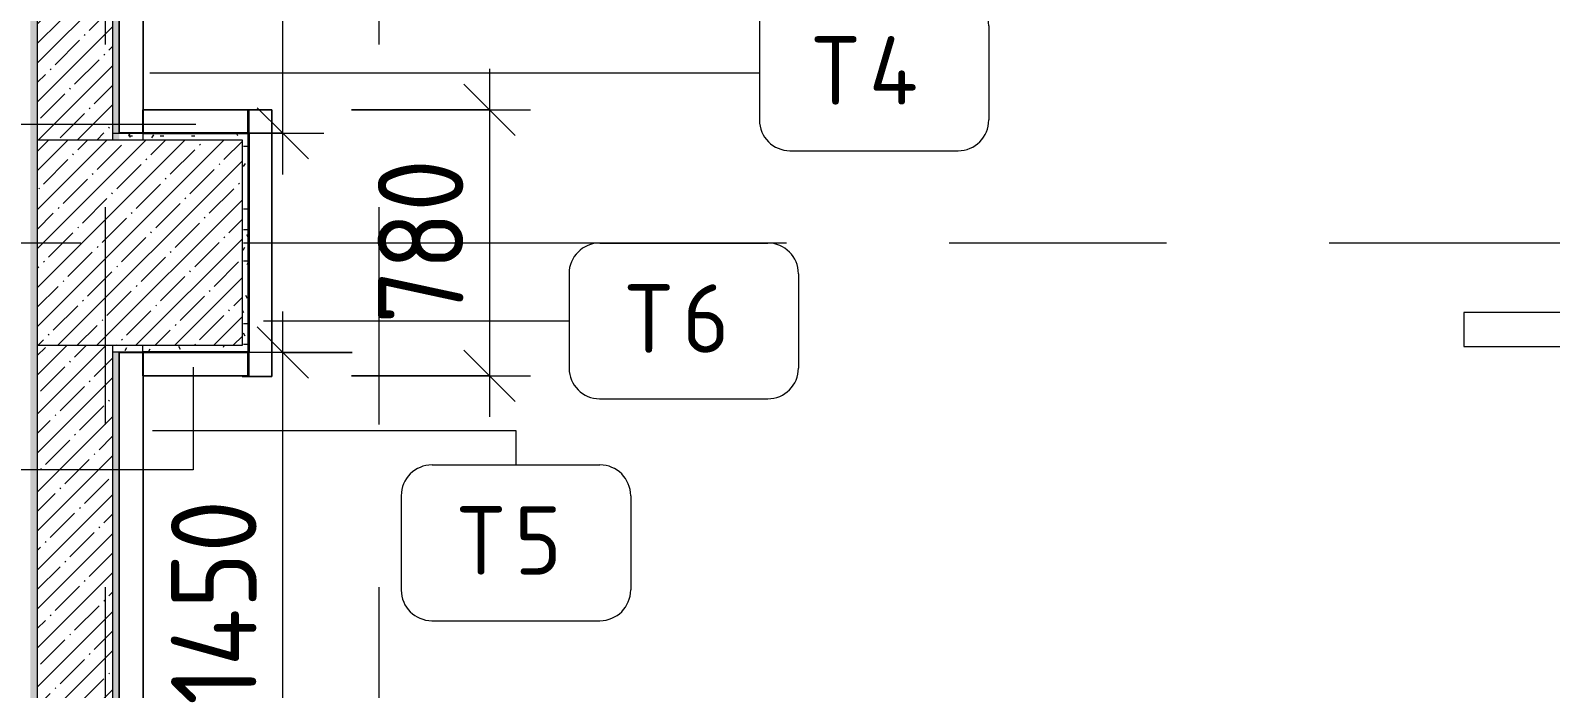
# Model space of a CAD drawing. Header units: millimetres. Extents: x 35092 to 251863, y -8553 to 29549.
# Drawn here: x 42140 to 46586, y 15696 to 17621 of the extents above; entities that cross this region are included whole.
import ezdxf

# ---------------------------------------------------------------- set-up
doc = ezdxf.new("R2010")
doc.units = ezdxf.units.MM
doc.linetypes.add('Осевая', pattern=[3175, 635, -476.25, 1587.5, -476.25])
for name, color, linetype, lineweight in [('A-ANNO-DIMS', 7, 'Continuous', 9), ('A-ANNO-DIMS-100', 7, 'Continuous', 9), ('A-WALL', 7, 'Continuous', 9), ('I-FURN-IDEN', 7, 'Continuous', 9), ('I-WALL', 7, 'Continuous', 9), ('S-COLS', 7, 'Continuous', 9), ('Оси-2', 7, 'Осевая', 9)]:
    doc.layers.add(name, color=color, linetype=linetype, lineweight=lineweight)
for name, color, linetype, lineweight, true_color in [('A-WALL-1', 9, 'Continuous', 9, 0x808080), ('A-WALL-FNSH-1', 9, 'Continuous', 9, 0x808080), ('I-FURN-1', 9, 'Continuous', 9, 0x808080)]:
    doc.layers.add(name, color=color, linetype=linetype, lineweight=lineweight, true_color=true_color)
doc.styles.add('GOST Common', font='GOST_Common.ttf', dxfattribs={"height": 200})
doc.styles.add('ISOCPEUR', font='isocpeur.ttf', dxfattribs={"width": 0.9, "height": 250})
doc.dimstyles.new('ISO-2_5_0_9К_БОЛЬШОЙ', dxfattribs={"dimscale": 304.8, "dimtxt": 248.995294, "dimasz": 0.492126, "dimexe": 0.393701, "dimexo": 0.984252, "dimgap": 0, "dimtad": 1, "dimdec": 0, "dimrnd": 10, "dimzin": 0, "dimdsep": 46, "dimtxsty": 'ISOCPEUR', "dimblk1": 'OBLIQUE', "dimblk2": 'OBLIQUE', "dimsah": 1, "dimcen": 0.09, "dimdle": 0.393701, "dimazin": 0, "dimtfac": 1, "dimtdec": 4, "dimtix": 1, "dimtmove": 0, "dimatfit": 3, "dimfxl": 1, "dimtvp": 1, "dimtolj": 1, "dimtzin": 0, "dimarcsym": 2})
pattern_1 = [(45, (0, 0), (-57.02463, 57.02463), []), (45, (57.025, 0), (-57.02463, 57.02463), [100.806, -20.161, 3.353, -16.808])]
pattern_2 = [(0, (0, 0), (121.92, 30.48), [10.058, -81.382, 10.058, -81.382, -487.68]), (0, (0, 0), (121.92, 30.48), [-182.88, 10.058, -172.822, 10.058, -81.382, -213.36]), (0, (0, 0), (121.92, 30.48), [-457.2, 10.058, -50.902, 10.058, -142.342]), (120, (45.72, 15.24), (-87.356454, 90.345817), [10.058, -81.382, 10.058, -81.382, -487.68]), (120, (45.72, 15.24), (-87.356454, 90.345817), [-182.88, 10.058, -172.822, 10.058, -81.382, -213.36]), (120, (45.72, 15.24), (-87.356454, 90.345817), [-457.2, 10.058, -50.902, 10.058, -142.342]), (240, (60.96, 76.2), (-34.563546, -120.825817), [10.058, -81.382, 10.058, -81.382, -487.68]), (240, (60.96, 76.2), (-34.563546, -120.825817), [-182.88, 10.058, -172.822, 10.058, -81.382, -213.36]), (240, (60.96, 76.2), (-34.563546, -120.825817), [-457.2, 10.058, -50.902, 10.058, -142.342])]

# ---------------------------------------------------------------- blocks, each defined once
blk = doc.blocks.new('BSC_Колонна _Прямоугольная - 600х600-V19-План расстановки мебели и оборудования 2 этажа в осях 12-23')
at = {"layer": 'S-COLS'}
h = blk.add_hatch(dxfattribs=at)
h.set_pattern_fill('FP_30', color=256, style=0, pattern_type=2)
h.set_pattern_definition([(45, (-42460, -17000), (-57.02463, 57.02463), []), (45, (-42402.975, -17000), (-57.02463, 57.02463), [100.806, -20.161, 3.353, -16.808])])
h.paths.add_polyline_path([(-300, -300), (300, -300), (300, 300), (-300, 300)])
for p, q in [((300, 300), (-300, 300)), ((-300, 300), (-300, -300)), ((300, -300), (300, 300)), ((-300, -300), (300, -300))]:
    blk.add_line(p, q, dxfattribs=at)
blk = doc.blocks.new('Стол базовый прямоугольный - 5_1-26427030-План расстановки мебели и оборудования 2 этажа в осях 12-23')
at = {"layer": 'I-FURN-1'}
for p, q in [((1500, 50), (-1500, 50)), ((-1500, 50), (-1500, -50)), ((1500, -50), (1500, 50)), ((-1500, -50), (1500, -50))]:
    blk.add_line(p, q, dxfattribs=at)
blk = doc.blocks.new('Мат в спортивном зале - Т5-31174681-План расстановки мебели и оборудования 2 этажа в осях 12-23')
at = {"layer": 'I-FURN-1'}
for p, q in [((-568.7, 925.9), (-568.7, 906.7)), ((881.3, 909.3), (-568.7, 909.3)), ((-568.7, 909.3), (-568.7, 839.3)), ((-568.7, 839.3), (-568.7, 909.3)), ((-568.7, 909.3), (881.3, 909.3)), ((881.3, 906.7), (881.3, 925.9)), ((881.3, 839.3), (881.3, 909.3)), ((-568.7, 839.3), (881.3, 839.3)), ((812.3, 839.3), (-568.7, 839.3)), ((881.3, 839.3), (812.3, 839.3))]:
    blk.add_line(p, q, dxfattribs=at)
blk = doc.blocks.new('Мат в спортивном зале - Т4-V212-План расстановки мебели и оборудования 2 этажа в осях 12-23')
at = {"layer": 'I-FURN-1'}
for p, q in [((-458.7, 925.9), (-458.7, 906.7)), ((881.3, 909.3), (-458.7, 909.3)), ((-458.7, 909.3), (-458.7, 839.3)), ((-458.7, 840.6), (-458.7, 909.3)), ((881.3, 906.7), (881.3, 925.9)), ((881.3, 839.3), (881.3, 909.3)), ((881.3, 909.3), (881.3, 839.3)), ((-458.7, 839.3), (-458.7, 840.6)), ((-458.7, 839.3), (881.3, 839.3)), ((-389.7, 839.3), (-458.7, 839.3)), ((881.3, 839.3), (-389.7, 839.3))]:
    blk.add_line(p, q, dxfattribs=at)
blk = doc.blocks.new('Мат в спортивном зале - Т7-V215-План расстановки мебели и оборудования 2 этажа в осях 12-23')
at = {"layer": 'I-FURN-1'}
for p, q in [((571.3, 925.9), (571.3, 906.7)), ((881.3, 909.3), (571.3, 909.3)), ((571.3, 909.3), (571.3, 839.3)), ((571.3, 839.3), (571.3, 908.3)), ((881.3, 906.7), (881.3, 925.9)), ((881.3, 839.3), (881.3, 909.3)), ((881.3, 908.3), (881.3, 839.3)), ((571.3, 839.3), (881.3, 839.3)), ((573.9, 839.3), (571.3, 839.3)), ((880, 839.3), (573.9, 839.3)), ((881.3, 839.3), (880, 839.3))]:
    blk.add_line(p, q, dxfattribs=at)
blk = doc.blocks.new('Мат в спортивном зале - Т7-V216-План расстановки мебели и оборудования 2 этажа в осях 12-23')
at = {"layer": 'I-FURN-1'}
for p, q in [((881.3, -839.3), (571.3, -839.3)), ((571.3, -839.3), (571.3, -909.3)), ((571.3, -908.3), (571.3, -839.3)), ((571.3, -839.3), (573.9, -839.3)), ((573.9, -839.3), (880, -839.3)), ((880, -839.3), (881.3, -839.3)), ((881.3, -909.3), (881.3, -839.3)), ((881.3, -839.3), (881.3, -908.3)), ((571.3, -925.9), (571.3, -906.7)), ((571.3, -909.3), (881.3, -909.3)), ((881.3, -906.7), (881.3, -925.9))]:
    blk.add_line(p, q, dxfattribs=at)
blk = doc.blocks.new('Мат в спортивном зале - Т6-31175905-План расстановки мебели и оборудования 2 этажа в осях 12-23')
at = {"layer": 'I-FURN-1'}
for p, q in [((101.3, 925.9), (101.3, 906.7)), ((881.3, 909.3), (101.3, 909.3)), ((101.3, 909.3), (101.3, 839.3)), ((101.3, 839.3), (101.3, 909.3)), ((101.3, 909.3), (103.3, 909.3)), ((103.3, 909.3), (172.3, 909.3)), ((812.3, 909.3), (881.3, 909.3)), ((881.3, 906.7), (881.3, 925.9)), ((881.3, 839.3), (881.3, 909.3)), ((881.3, 909.3), (881.3, 906.7)), ((881.3, 906.7), (881.3, 839.3)), ((101.3, 839.3), (881.3, 839.3)), ((881.3, 839.3), (101.3, 839.3))]:
    blk.add_line(p, q, dxfattribs=at)
blk = doc.blocks.new('DIMBLOCK41-План расстановки мебели и оборудования 2 этажа в осях 12-23')
at = {"layer": 'A-ANNO-DIMS-100'}
for p, q in [((42878, 15230), (42878, 16799)), ((43081, 16679), (42758, 16679)), ((42878, 16679), (43081, 16679)), ((42770, 15230), (42998, 15230)), ((42878, 15230), (42770, 15230))]:
    blk.add_line(p, q, dxfattribs=at)
at = {"layer": 'A-ANNO-DIMS-100', "lineweight": 20}
for p, q in [((42878, 16679), (42803, 16754)), ((42878, 16679), (42953, 16604)), ((42878, 15230), (42803, 15305)), ((42878, 15230), (42953, 15155))]:
    blk.add_line(p, q, dxfattribs=at)
at = {"layer": 'A-ANNO-DIMS-100', "color": 0, "insert": (42551.3, 15648), "char_height": 250, "width": 735.494, "attachment_point": 1, "rotation": 90, "line_spacing_factor": 1.149209, "style": 'ISOCPEUR'}
blk.add_mtext('1450', dxfattribs=at)
blk = doc.blocks.new('_Oblique')
at = {"color": 0, "linetype": 'ByBlock', "lineweight": -2}
blk.add_line((-0.5, -0.5), (0.5, 0.5), dxfattribs=at)
blk = doc.blocks.new('Марка_Мебель - В прямоуг_Balcon_Марка-25523697-План расстановки мебели и оборудования 2 этажа в осях 12-23')
at = {"layer": 'I-FURN-IDEN'}
for p, q in [((-2.455, 2.278), (2.455, 2.278)), ((-3.355, 1.378), (-3.355, -1.384)), ((3.355, 1.378), (3.355, -1.378)), ((-2.461, -2.278), (2.455, -2.278))]:
    blk.add_line(p, q, dxfattribs=at)
for centre, radius, start, end in [((-2.455, 1.378), 0.9, 90, 180), ((2.455, 1.378), 0.9, 0, 90), ((-2.461, -1.384), 0.893, 180, 270), ((2.455, -1.378), 0.9, 270, 0)]:
    blk.add_arc(centre, radius, start, end, dxfattribs=at)
blk = doc.blocks.new('DIMBLOCK42-План расстановки мебели и оборудования 2 этажа в осях 12-23')
at = {"layer": 'A-ANNO-DIMS-100', "lineweight": 20}
for p, q in [((42878, 18660), (42803, 18735)), ((42878, 18660), (42953, 18585)), ((42878, 17320), (42803, 17395)), ((42878, 17320), (42953, 17245))]:
    blk.add_line(p, q, dxfattribs=at)
at = {"layer": 'A-ANNO-DIMS-100'}
for p, q in [((42770, 18660), (42998, 18660)), ((42878, 18660), (42770, 18660)), ((42878, 17200), (42878, 18660)), ((42770, 17320), (42998, 17320)), ((42878, 17320), (42770, 17320))]:
    blk.add_line(p, q, dxfattribs=at)
at = {"layer": 'A-ANNO-DIMS-100', "color": 0, "insert": (42551.3, 17683.5), "char_height": 250, "width": 735.494, "attachment_point": 1, "rotation": 90, "line_spacing_factor": 1.149209, "style": 'ISOCPEUR'}
blk.add_mtext('1340', dxfattribs=at)
blk = doc.blocks.new('DIMBLOCK52-План расстановки мебели и оборудования 2 этажа в осях 12-23')
at = {"layer": 'A-ANNO-DIMS-100'}
for p, q in [((43482.7, 17509), (43482.7, 16491)), ((43078.7, 17389), (43602.7, 17389)), ((43482.7, 17389), (43078.7, 17389)), ((43078.7, 16611), (43602.7, 16611)), ((43482.7, 16611), (43078.7, 16611))]:
    blk.add_line(p, q, dxfattribs=at)
at = {"layer": 'A-ANNO-DIMS-100', "lineweight": 20}
for p, q in [((43482.7, 17389), (43407.7, 17464)), ((43482.7, 17389), (43557.7, 17314)), ((43482.7, 16611), (43407.7, 16686)), ((43482.7, 16611), (43557.7, 16536))]:
    blk.add_line(p, q, dxfattribs=at)
at = {"layer": 'A-ANNO-DIMS-100', "color": 0, "insert": (43156.1, 16763), "char_height": 250, "width": 568.858, "attachment_point": 1, "rotation": 90, "line_spacing_factor": 1.149209, "style": 'ISOCPEUR'}
blk.add_mtext('780', dxfattribs=at)

msp = doc.modelspace()

# ---------------------------------------------------------------- hatches: boundary and pattern name
at = {"layer": 'I-WALL'}
h = msp.add_hatch(dxfattribs=at)
h.set_pattern_fill('FP_58', color=256, style=0, pattern_type=2)
h.set_pattern_definition(pattern_2)
h.paths.add_polyline_path([(42140, 15220), (42160, 15220), (42160, 23380), (42140, 23379), (42140, 15389.4)])
h = msp.add_hatch(dxfattribs=at)
h.set_pattern_fill('FP_17', color=256, style=0, pattern_type=2)
h.set_pattern_definition(pattern_1)
h.paths.add_polyline_path([(42160, 17300), (42380, 17300), (42380, 22700), (42160, 22700), (42160, 17705.7)])
h = msp.add_hatch(dxfattribs=at)
h.set_pattern_fill('FP_58', color=256, style=0, pattern_type=2)
h.set_pattern_definition(pattern_2)
h.paths.add_polyline_path([(42400, 17300), (42400, 22680), (42380, 22680), (42380, 17300)])
h = msp.add_hatch(dxfattribs=at)
h.set_pattern_fill('FP_58', color=256, style=0, pattern_type=2)
h.set_pattern_definition(pattern_2)
h.paths.add_polyline_path([(42760, 17300), (42760, 17320), (42400, 17320), (42400, 17300), (42650.2, 17300)])
h = msp.add_hatch(dxfattribs=at)
h.set_pattern_fill('FP_58', color=256, style=0, pattern_type=2)
h.set_pattern_definition(pattern_2)
h.paths.add_polyline_path([(42780, 16680), (42780, 17320), (42760, 17319), (42760, 16680), (42778.7, 16680)])
h = msp.add_hatch(dxfattribs=at)
h.set_pattern_fill('FP_17', color=256, style=0, pattern_type=2)
h.set_pattern_definition(pattern_1)
h.paths.add_polyline_path([(42160, 15200), (42380, 15200), (42380, 16700), (42160, 16700), (42160, 15389.4)])
h = msp.add_hatch(dxfattribs=at)
h.set_pattern_fill('FP_58', color=256, style=0, pattern_type=2)
h.set_pattern_definition(pattern_2)
h.paths.add_polyline_path([(42760, 16680), (42760, 16700), (42380, 16700), (42380, 16680), (42650.2, 16680)])
h = msp.add_hatch(dxfattribs=at)
h.set_pattern_fill('FP_58', color=256, style=0, pattern_type=2)
h.set_pattern_definition(pattern_2)
h.paths.add_polyline_path([(42400, 12300), (42400, 16680), (42380, 16680), (42380, 12300)])

# ---------------------------------------------------------------- linework, layer by layer
at = {"layer": 'A-WALL'}
for p, q in [((42380, 22700), (42380, 17300)), ((42400, 17320), (42760, 17320)), ((42400, 16680), (42400, 12320))]:
    msp.add_line(p, q, dxfattribs=at)
at = {"layer": 'A-WALL-1'}
for p, q in [((42160, 22700), (42160, 17300)), ((42400, 17320), (42400, 22680)), ((42780, 16680), (42780, 17320)), ((42160, 16700), (42160, 15200)), ((42380, 16700), (42380, 12300)), ((42400, 16680), (42401, 16680))]:
    msp.add_line(p, q, dxfattribs=at)
at = {"layer": 'A-WALL-FNSH-1'}
for p, q in [((42401, 17321), (42401, 22680)), ((42781, 17321), (42401, 17321)), ((42760, 17320), (42780, 17320)), ((42781, 16679), (42781, 17321)), ((42780, 16680), (42401, 16680)), ((42401, 12321), (42401, 16679)), ((42401, 16679), (42781, 16679))]:
    msp.add_line(p, q, dxfattribs=at)
at = {"layer": 'I-FURN-IDEN'}
for p, q in [((42489.2, 17496.9), (44271.8, 17496.9)), ((42623.7, 17345.7), (41527.3, 17345.7)), ((42822.1, 16771.3), (43715.3, 16771.3)), ((42616.3, 16636), (42616.3, 16335.9)), ((42496.8, 16450.9), (43560, 16450.9)), ((43560, 16450.9), (43560, 16350.1)), ((42616.3, 16335.9), (41862.8, 16335.9))]:
    msp.add_line(p, q, dxfattribs=at)
at = {"layer": 'Оси-2'}
for p, q in [((42360, 593.7), (42360, 24898.1)), ((43160, 593.7), (43160, 24898.1)), ((38477.2, 17000), (82200, 17000))]:
    msp.add_line(p, q, dxfattribs=at)

# ---------------------------------------------------------------- block references
at = {"layer": 'I-FURN-1'}
for name, p, rotation in [('Мат в спортивном зале - Т4-V212-План расстановки мебели и оборудования 2 этажа в осях 12-23', (43309.3, 17778.7), 90.00000000000017), ('Мат в спортивном зале - Т7-V215-План расстановки мебели и оборудования 2 этажа в осях 12-23', (43350, 18228.3), 180), ('Мат в спортивном зале - Т6-31175905-План расстановки мебели и оборудования 2 этажа в осях 12-23', (43685.4, 16507.7), 90.00000000000017), ('Стол базовый прямоугольный - 5_1-26427030-План расстановки мебели и оборудования 2 этажа в осях 12-23', (47831.5, 16746.1), 180), ('Мат в спортивном зале - Т5-31174681-План расстановки мебели и оборудования 2 этажа в осях 12-23', (43309.3, 15798.7), 90.00000000000017), ('Мат в спортивном зале - Т7-V216-План расстановки мебели и оборудования 2 этажа в осях 12-23', (43350, 15771.7), 180)]:
    msp.add_blockref(name, p, dxfattribs=dict(at, rotation=rotation))
at = {"layer": 'I-FURN-IDEN', "xscale": 99.99999999999993, "yscale": 99.99999999999993, "zscale": 99.99999999999993}
for p in [(44607.3, 17496.9), (44050.7, 16771.3), (43560, 16122.3)]:
    msp.add_blockref('Марка_Мебель - В прямоуг_Balcon_Марка-25523697-План расстановки мебели и оборудования 2 этажа в осях 12-23', p, dxfattribs=at)
at = {"layer": 'S-COLS'}
msp.add_blockref('BSC_Колонна _Прямоугольная - 600х600-V19-План расстановки мебели и оборудования 2 этажа в осях 12-23', (42460, 17000), dxfattribs=at)

# ---------------------------------------------------------------- texts
at = {"layer": 'I-FURN-IDEN', "char_height": 200, "attachment_point": 1, "style": 'GOST Common'}
for s, insert, width in [('\\fGOST Common|b0|i0|c204|p34|;Т', (44426.8, 17603.9), 200.422), ('\\fGOST Common|b0|i0|c204|p34|;4', (44592.2, 17603.9), 200.422), ('\\fGOST Common|b0|i0|c204|p34|;Т', (43880.7, 16878.4), 200.422), ('\\fGOST Common|b0|i0|c204|p34|;6', (44046.1, 16878.4), 176.371), ('\\fGOST Common|b0|i0|c204|p34|;Т', (43390, 16229.4), 200.422), ('\\fGOST Common|b0|i0|c204|p34|;5', (43555.4, 16229.4), 176.371)]:
    msp.add_mtext(s, dxfattribs=dict(at, insert=insert, width=width))

# ---------------------------------------------------------------- dimensions: what is measured, and where the dimension line sits
at = {"layer": 'A-ANNO-DIMS'}
for base, p1, p2, override, picture, middle in [((42878, 18660), (42470, 17320), (42470, 18660), {"dimpost": '<>', "dimfxl": 1340}, 'DIMBLOCK42-План расстановки мебели и оборудования 2 этажа в осях 12-23', (42753, 17990)), ((43482.7, 16611), (42778.7, 17389), (42778.7, 16611), {"dimpost": '<>', "dimfxl": 777.952164}, 'DIMBLOCK52-План расстановки мебели и оборудования 2 этажа в осях 12-23', (43357.7, 17000)), ((42878, 16679), (42470, 15230), (42781, 16679), {"dimpost": '<>', "dimfxl": 1481.999324}, 'DIMBLOCK41-План расстановки мебели и оборудования 2 этажа в осях 12-23', (42753, 15954.5))]:
    dim = msp.add_linear_dim(base=base, p1=p1, p2=p2, angle=90, dimstyle='ISO-2_5_0_9К_БОЛЬШОЙ', override=override, dxfattribs=at)
    dim.commit()
    dim.dimension.update_dxf_attribs({"geometry": picture, "text_midpoint": middle})

doc.saveas('drawing.dxf')
